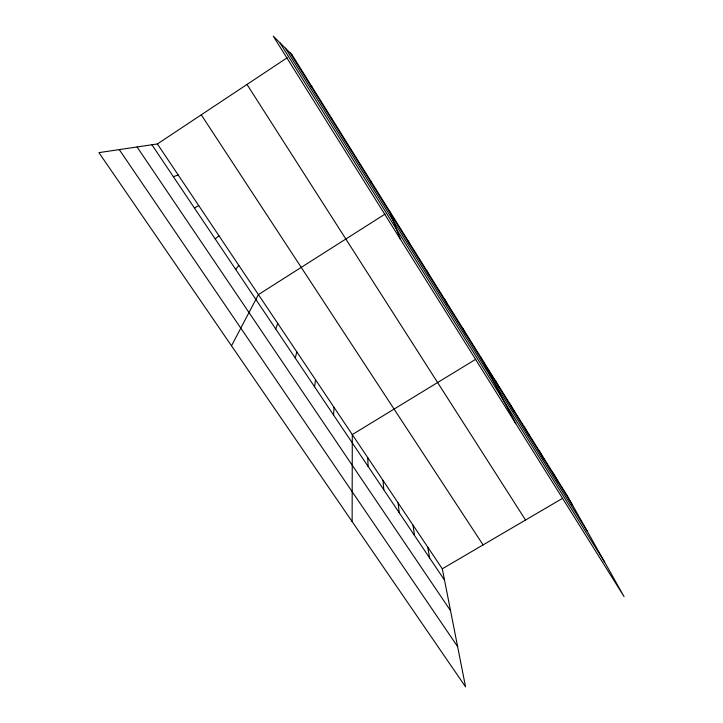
<?xml version="1.0" encoding="UTF-8"?>
<svg xmlns="http://www.w3.org/2000/svg" width="723" height="723" viewBox="0 0 723 723"><rect width="100%" height="100%" fill="white"/><g stroke="black" fill="none" stroke-linecap="round" stroke-linejoin="round"><path stroke-width="1.08" d="M352.137 521.572L352.291 434.577L475.68 359.313M351.396 150.953L351.432 149.986M333.556 415.029L334.053 407.383M314.568 386.778L315.544 379.792M295.291 358.093L296.782 351.812M275.734 328.992L277.74 323.416M231.505 345.802L258.418 294.604L385.061 214.089M235.716 269.444L238.807 265.359M215.246 238.997L218.915 235.689M157.397 143.958L442.295 568.802L465.558 686.85L98.924 152.625L157.397 143.958L287.212 57.741M194.469 208.07L198.717 205.567M442.295 568.802L562.449 498.4M173.357 176.665L178.21 174.993M331.306 118.789L331.893 118.68M310.899 86.1L312.056 86.896M119.259 149.607L457.632 646.615M137.063 146.968L450.546 610.682M151.92 144.772L444.537 580.162M201.265 114.821L483.081 544.907M246.995 84.455L525.54 520.027M279.765 42.594L604.636 562.105M290.167 52.906L572.652 505.305M285.44 48.224L587.32 531.36M553.149 473.122L558.283 482.295M538.942 450.357L543.732 458.997M524.555 427.311L529.001 435.409M509.995 403.985L514.089 411.523M495.255 380.379L498.987 387.338M480.334 356.475L515.761 423.588M462.72 328.26L465.639 333.927M444.853 299.629L447.32 304.582M426.715 270.583L428.712 274.785M408.314 241.102L409.824 244.537M389.634 211.179L400.352 239.205M370.682 180.813L371.17 182.63M427.736 547.094L429.625 557.975M413.005 525.124L414.532 535.517M398.093 502.892L399.25 512.779M383.009 480.397L383.786 489.769M367.745 457.623L368.124 466.471M291.911 54.623L273.258 36.15L624.076 596.629L567.194 495.617L291.911 54.623"/></g></svg>
